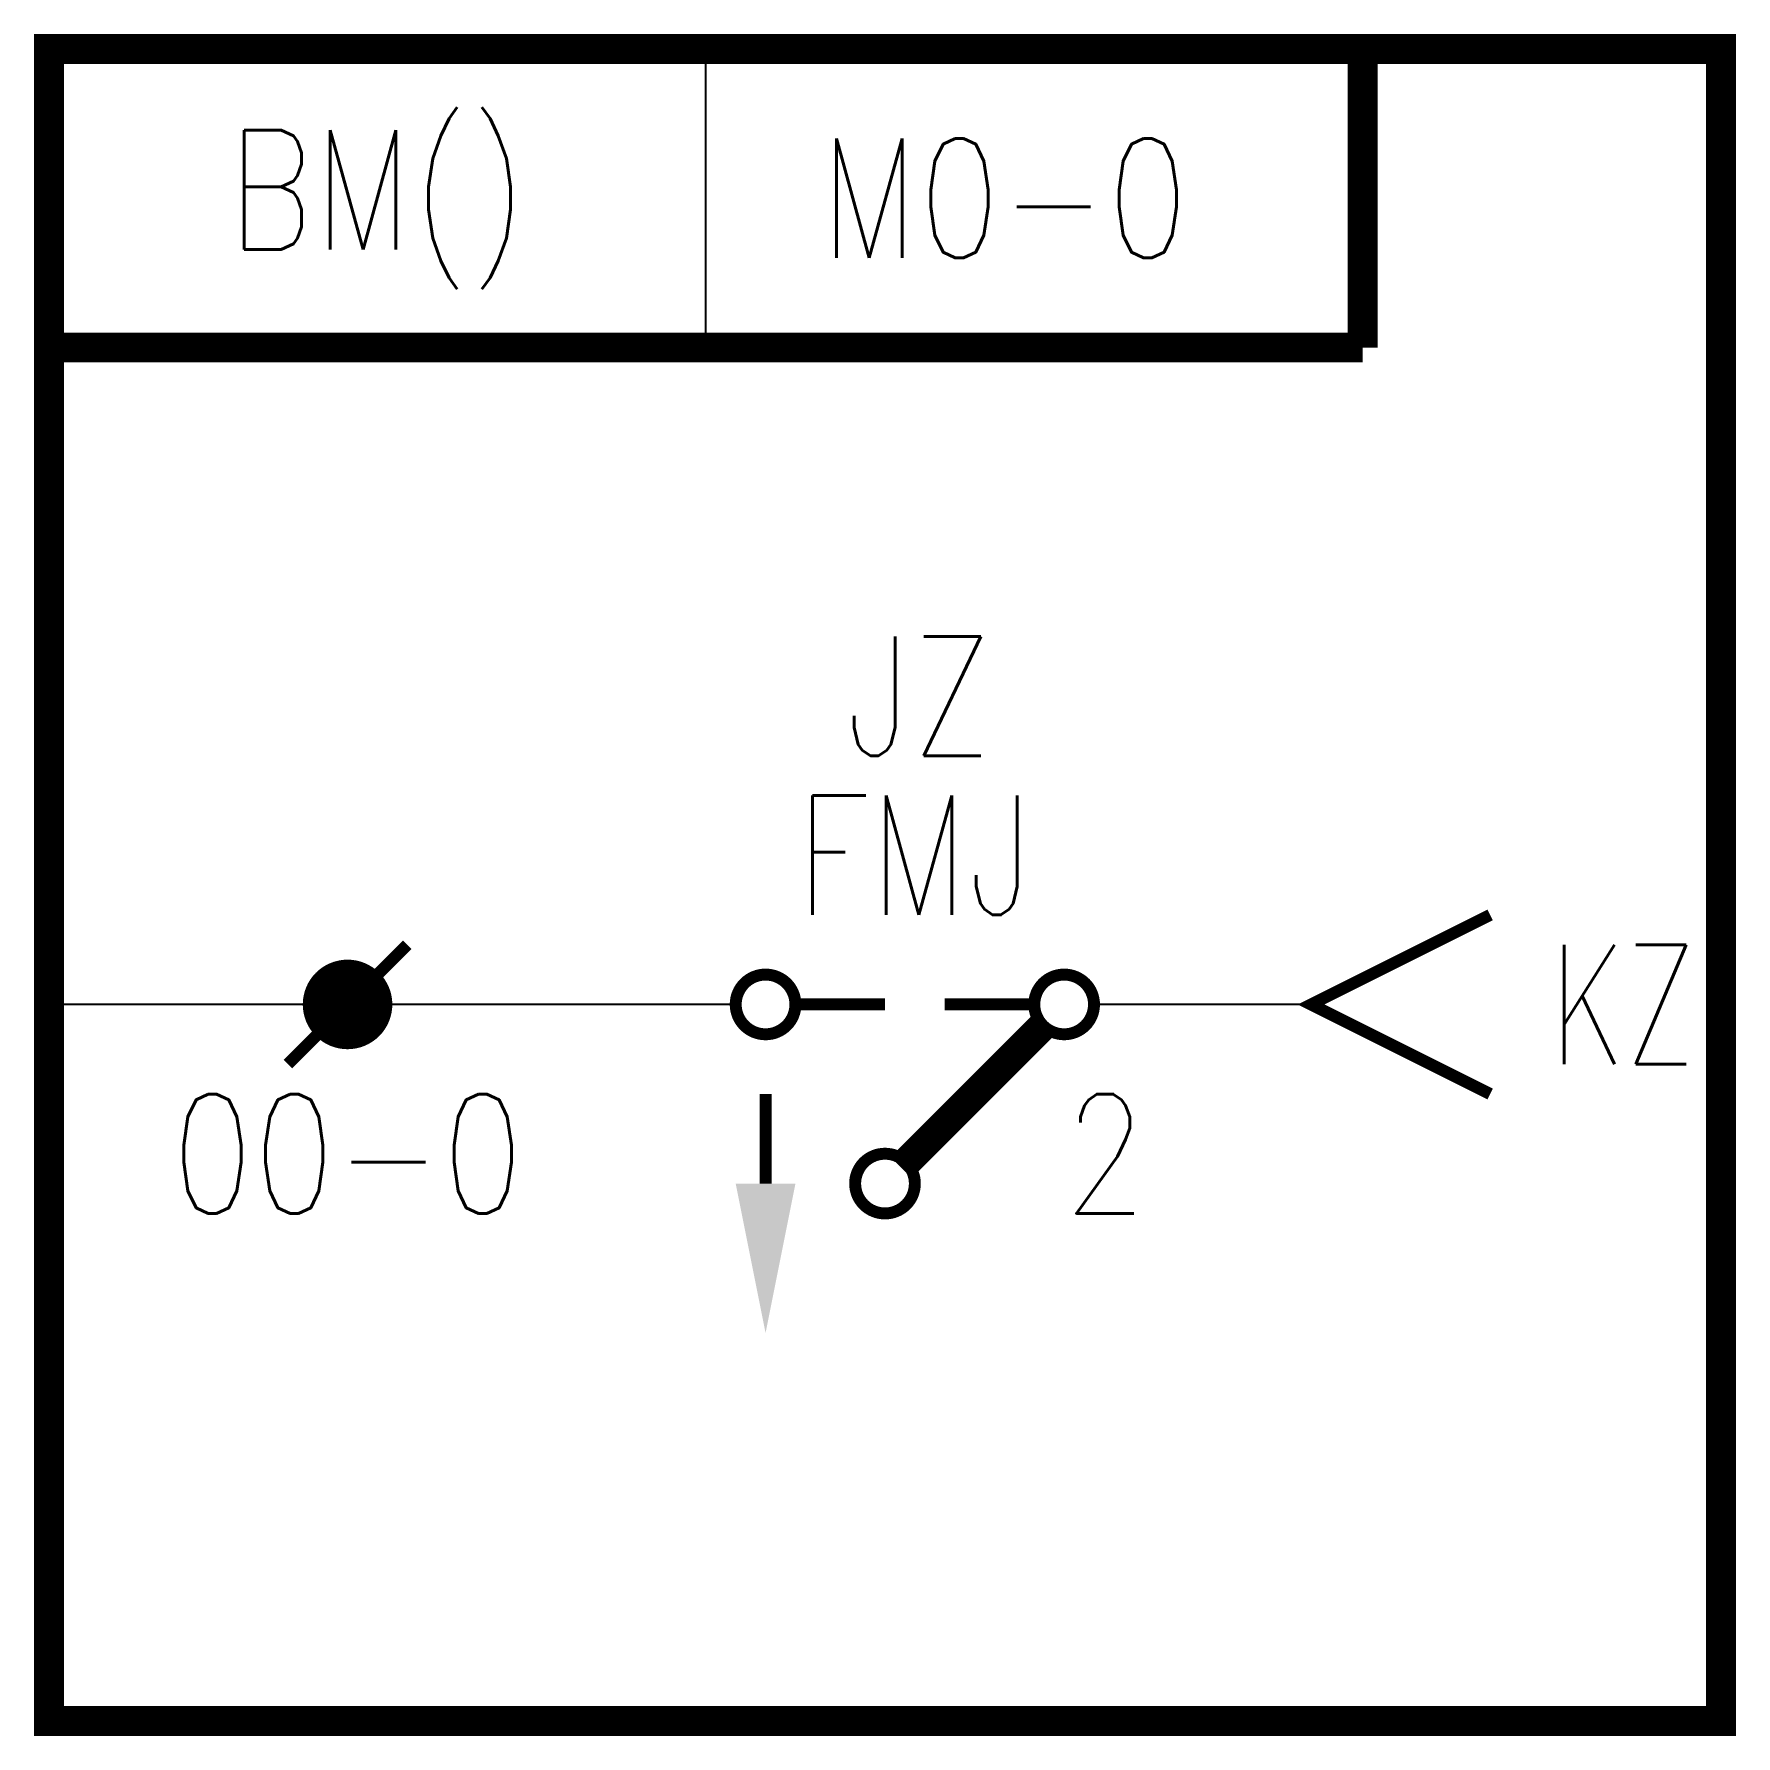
# Model space of a CAD drawing. Header units: millimetres. Extents: x -28.2 to 0.2, y -28.2 to 0.2.
import ezdxf
from ezdxf.enums import TextEntityAlignment as Align

# ---------------------------------------------------------------- set-up
doc = ezdxf.new("R2010")
doc.units = ezdxf.units.MM
doc.styles.add('HZ', font='TXT', dxfattribs={"width": 0.7, "bigfont": 'HZTXT'})
doc.styles.get("Standard").update_dxf_attribs({"font": 'txt.shx', "bigfont": 'hztxt.shx'})

msp = doc.modelspace()

# ---------------------------------------------------------------- linework, layer by layer
at = {"color": 7}
for p, q in [((-17, -5), (-17, 0)), ((-16.5, -16), (-28, -16)), ((-6.866, -16), (-10.5, -16))]:
    msp.add_line(p, q, dxfattribs=at)
at = {"color": 7, "const_width": 0.5}
for points in [[(-28, 0), (-28, -5), (-6, -5)], [(-28, 0), (-6, 0), (-6, -5)], [(0, -28), (0, 0), (-28, 0), (-28, -28), (0, -28), (0, -28)]]:
    msp.add_lwpolyline(points, dxfattribs=at)
for points, const_width in [([(-3.866, -14.5), (-6.866, -16), (-3.866, -17.5)], 0.2), ([(-24, -17), (-22, -15)], 0.2), ([(-14, -16), (-15.5, -16)], 0.2), ([(-11.5, -16), (-13, -16)], 0.2), ([(-13.732, -18.732), (-11.358, -16.358)], 0.5), ([(-16, -19), (-16, -17.5)], 0.2)]:
    msp.add_lwpolyline(points, dxfattribs=dict(const_width=const_width))
at = {"const_width": 0.75}
msp.add_lwpolyline([(-23.375, -16, 1), (-22.625, -16, 1)], format="xyb", close=True, dxfattribs=at)
at = {"const_width": 0.2}
for points in [[(-16, -16.5, -1), (-16, -15.5, -1), (-16, -16.5)], [(-11, -16.5, -1), (-11, -15.5, -1), (-11, -16.5)], [(-14, -19.5, -1), (-14, -18.5, -1), (-14, -19.5)]]:
    msp.add_lwpolyline(points, format="xyb", dxfattribs=at)
msp.add_solid([(-15.5, -19), (-16.5, -19), (-16, -21.5)])

# ---------------------------------------------------------------- texts
at = {"color": 3, "width": 0.8}
for s, p in [('BM()', (-22.5, -2.5)), ('M0-0', (-12, -2.5)), ('JZ', (-13.421, -10.836))]:
    msp.add_text(s, height=2, dxfattribs=at).set_placement(p, align=Align.MIDDLE)
at = {"width": 0.8}
msp.add_text('FMJ', height=2, dxfattribs=at).set_placement((-13.5, -14.5), align=Align.CENTER)
at = {"style": 'HZ', "width": 0.7}
msp.add_text('KZ', height=2, dxfattribs=at).set_placement((-2.866, -17))
at = {"color": 3, "width": 0.8}
msp.add_text('00-0', height=2, dxfattribs=at).set_placement((-23, -19.5), align=Align.CENTER)
at = {"width": 0.8}
msp.add_text('2', height=2, dxfattribs=at).set_placement((-11, -19.5))

doc.saveas('drawing.dxf')
